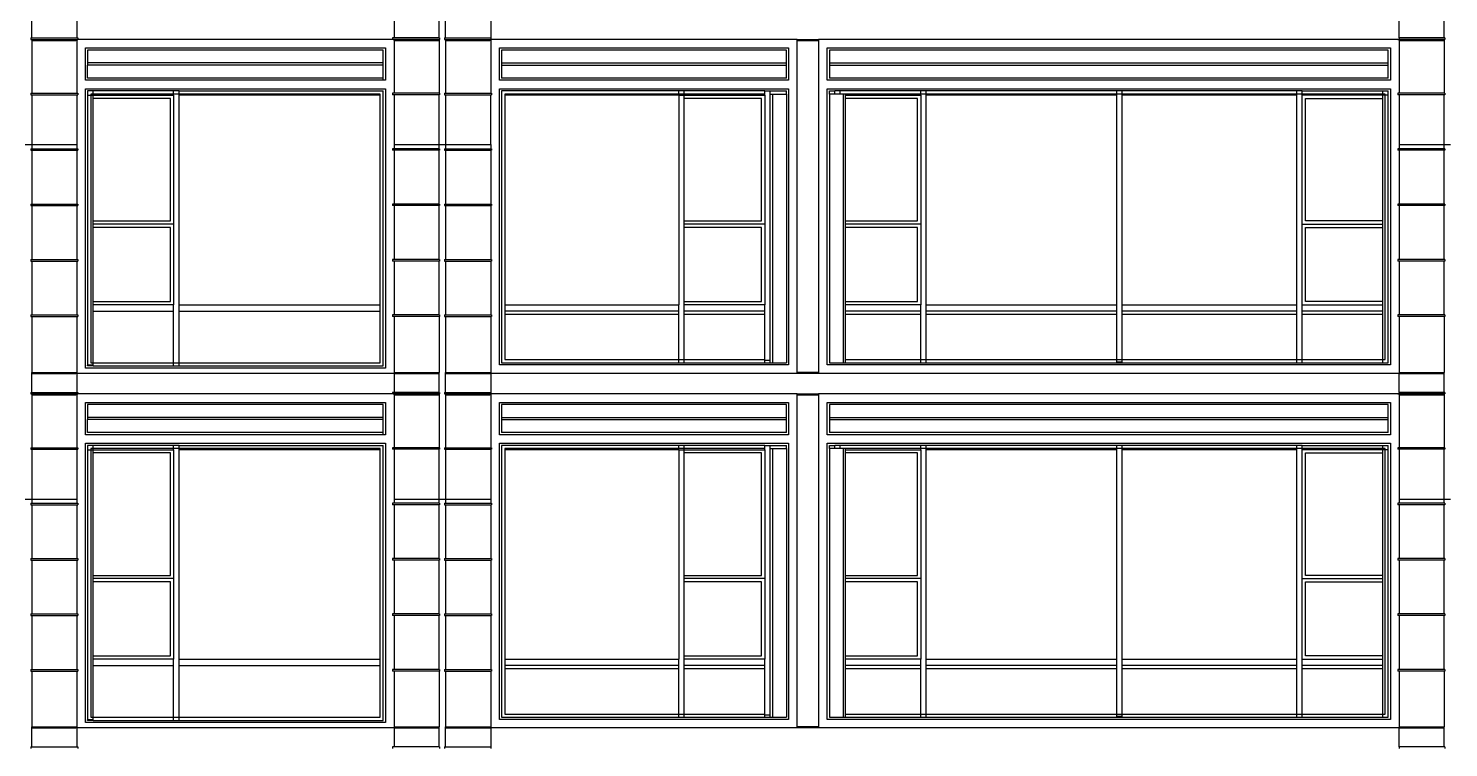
# Model space of a CAD drawing. Extents: x -311 to 61613, y 0 to 58400.
# Drawn here: x 13849 to 27061, y 29817 to 36512 of the extents above; entities that cross this region are included whole.
import ezdxf

# ---------------------------------------------------------------- set-up
doc = ezdxf.new("R2010")
doc.units = 0
doc.header["$LTSCALE"] = 1000
doc.header["$MEASUREMENT"] = 0
doc.layers.add('AD-AREA-OUTL', color=31, linetype='Continuous')

msp = doc.modelspace()

# ---------------------------------------------------------------- linework, layer by layer
at = {"layer": 'AD-AREA-OUTL', "color": 252}
for p, q in [((13880, 36424), (13880, 36600)), ((14300, 36600), (14300, 36424)), ((17250, 36600), (17250, 36424)), ((17670, 36424), (17670, 36600)), ((17730, 36424), (17730, 36600)), ((18150, 36600), (18150, 36424)), ((26600, 36424), (26600, 36600)), ((27020, 36424), (27020, 36600)), ((13872, 36424), (13880, 36424)), ((13872, 36424), (13872, 36409)), ((13872, 36409), (13880, 36409)), ((13880, 36424), (14300, 36424)), ((13880, 36409), (14290, 36409)), ((13880, 36409), (13880, 36400)), ((13880, 36400), (14290, 36400)), ((13880, 36400), (13880, 35909)), ((14290, 36400), (14290, 36409)), ((14290, 36409), (14300, 36409)), ((14300, 36400), (14290, 36400)), ((14300, 36424), (14310, 36424)), ((14300, 36409), (14310, 36409)), ((14300, 36400), (14300, 36409)), ((14300, 36400), (14300, 35909)), ((14310, 36424), (14310, 36410)), ((17237, 36410), (14310, 36410)), ((14310, 36410), (14310, 36409)), ((17250, 36424), (17237, 36424)), ((17237, 36424), (17237, 36410)), ((17237, 36410), (17237, 36409)), ((17250, 36409), (17237, 36409)), ((17670, 36424), (17250, 36424)), ((17260, 36409), (17250, 36409)), ((17250, 36400), (17250, 36409)), ((17250, 36400), (17260, 36400)), ((17250, 36400), (17250, 35909)), ((17670, 36409), (17260, 36409)), ((17260, 36409), (17260, 36400)), ((17260, 36400), (17670, 36400)), ((17673, 36424), (17670, 36424)), ((17673, 36409), (17670, 36409)), ((17670, 36409), (17670, 36400)), ((17670, 36400), (17670, 35909)), ((17673, 36424), (17673, 36409)), ((17720, 36424), (17730, 36424)), ((17720, 36424), (17720, 36409)), ((17720, 36409), (17730, 36409)), ((17730, 36424), (18150, 36424)), ((17730, 36409), (18140, 36409)), ((17730, 36409), (17730, 36400)), ((17730, 36400), (18140, 36400)), ((17730, 36400), (17730, 35909)), ((18140, 36409), (18140, 36400)), ((18140, 36409), (18150, 36409)), ((18150, 36400), (18140, 36400)), ((18150, 36424), (18150, 36410)), ((18150, 36410), (18157, 36410)), ((18150, 36409), (18157, 36409)), ((18150, 36400), (18150, 36409)), ((18150, 36400), (18150, 35909)), ((21000, 36410), (18157, 36410)), ((18157, 36410), (18157, 36409)), ((21000, 36410), (21200, 36410)), ((21000, 36400), (21000, 36410)), ((21000, 33310), (21000, 36400)), ((21000, 36400), (21200, 36400)), ((26590, 36410), (21200, 36410)), ((21200, 36410), (21200, 36400)), ((21200, 36400), (21200, 33310)), ((26590, 36410), (26600, 36410)), ((26590, 36410), (26590, 36409)), ((26600, 36409), (26590, 36409)), ((26600, 36424), (26600, 36410)), ((27020, 36424), (26600, 36424)), ((26610, 36409), (26600, 36409)), ((26600, 36409), (26600, 36400)), ((26600, 36400), (26610, 36400)), ((26600, 36400), (26600, 35909)), ((27020, 36409), (26610, 36409)), ((26610, 36409), (26610, 36400)), ((26610, 36400), (27020, 36400)), ((27025, 36424), (27020, 36424)), ((27025, 36409), (27020, 36409)), ((27020, 36409), (27020, 36400)), ((27020, 36400), (27020, 35909)), ((27025, 36424), (27025, 36409)), ((14380, 36030), (14380, 36330)), ((14380, 36330), (17170, 36330)), ((14400, 36310), (14400, 36190)), ((17150, 36310), (14400, 36310)), ((17150, 36190), (17150, 36310)), ((17170, 36330), (17170, 36030)), ((18230, 36030), (18230, 36330)), ((18230, 36330), (20920, 36330)), ((18250, 36310), (18250, 36190)), ((20900, 36310), (18250, 36310)), ((20900, 36190), (20900, 36310)), ((20920, 36330), (20920, 36030)), ((21280, 36030), (21280, 36330)), ((21280, 36330), (26520, 36330)), ((21300, 36310), (21300, 36190)), ((26500, 36310), (21300, 36310)), ((26500, 36190), (26500, 36310)), ((26520, 36330), (26520, 36030)), ((14400, 36190), (14400, 36170)), ((17150, 36190), (14400, 36190)), ((14400, 36050), (14400, 36170)), ((17150, 36170), (14400, 36170)), ((17150, 36170), (17150, 36190)), ((17150, 36050), (17150, 36170)), ((18250, 36190), (18250, 36170)), ((18250, 36190), (20900, 36190)), ((18250, 36170), (18250, 36050)), ((18250, 36170), (20900, 36170)), ((20900, 36170), (20900, 36190)), ((20900, 36050), (20900, 36170)), ((21300, 36190), (21300, 36170)), ((21300, 36190), (26500, 36190)), ((21300, 36170), (26500, 36170)), ((21300, 36170), (21300, 36050)), ((26500, 36170), (26500, 36190)), ((26500, 36050), (26500, 36170)), ((17150, 36030), (14380, 36030)), ((14380, 35950), (17170, 35950)), ((14380, 33350), (14380, 35950)), ((17150, 36050), (14400, 36050)), ((17150, 36030), (17150, 36050)), ((17170, 36030), (17150, 36030)), ((17170, 35950), (17170, 33350)), ((20920, 36030), (18230, 36030)), ((18230, 35950), (20920, 35950)), ((18230, 33380), (18230, 35950)), ((20900, 36050), (18250, 36050)), ((20920, 35950), (20920, 33380)), ((26520, 36030), (21280, 36030)), ((21280, 35950), (26520, 35950)), ((21280, 33380), (21280, 35950)), ((26500, 36050), (21300, 36050)), ((26520, 35950), (26520, 33380)), ((13872, 35909), (13880, 35909)), ((13872, 35909), (13872, 35893)), ((13872, 35893), (13880, 35893)), ((13880, 35909), (14300, 35909)), ((13880, 35893), (14300, 35893)), ((13880, 35893), (13880, 35430)), ((14300, 35909), (14310, 35909)), ((14300, 35893), (14310, 35893)), ((14300, 35893), (14300, 35430)), ((14310, 35909), (14310, 35893)), ((14400, 35930), (14400, 35890)), ((14450, 35930), (14400, 35930)), ((14400, 35890), (14400, 33376)), ((14400, 35890), (14430, 35890)), ((14430, 35900), (14430, 35890)), ((14450, 35900), (14430, 35900)), ((14430, 35890), (14450, 35890)), ((14430, 35890), (14430, 33400)), ((14450, 35900), (14450, 35930)), ((15200, 35930), (14450, 35930)), ((14450, 35890), (14450, 35900)), ((15200, 35900), (14450, 35900)), ((14450, 35860), (14450, 35890)), ((14450, 35890), (15200, 35890)), ((14450, 34720), (14450, 35860)), ((15170, 35860), (14450, 35860)), ((15170, 34720), (15170, 35860)), ((15250, 35930), (15200, 35930)), ((15200, 35900), (15200, 35930)), ((15250, 35900), (15200, 35900)), ((15200, 35890), (15200, 35900)), ((15200, 35890), (15200, 34690)), ((15250, 35930), (17150, 35930)), ((15250, 35900), (15250, 35930)), ((17120, 35900), (15250, 35900)), ((15250, 35890), (15250, 35900)), ((15250, 33940), (15250, 35890)), ((17120, 35890), (15250, 35890)), ((17120, 35890), (17120, 35900)), ((17120, 33940), (17120, 35890)), ((17150, 33370), (17150, 35930)), ((17250, 35909), (17237, 35909)), ((17237, 35909), (17237, 35893)), ((17250, 35893), (17237, 35893)), ((17670, 35909), (17250, 35909)), ((17670, 35893), (17250, 35893)), ((17250, 35893), (17250, 35430)), ((17673, 35909), (17670, 35909)), ((17673, 35893), (17670, 35893)), ((17670, 35430), (17670, 35893)), ((17673, 35909), (17673, 35893)), ((17720, 35909), (17730, 35909)), ((17720, 35909), (17720, 35893)), ((17720, 35893), (17730, 35893)), ((17730, 35909), (18150, 35909)), ((17730, 35893), (18150, 35893)), ((17730, 35893), (17730, 35430)), ((18150, 35909), (18157, 35909)), ((18150, 35893), (18157, 35893)), ((18150, 35430), (18150, 35893)), ((18157, 35909), (18157, 35893)), ((18250, 35930), (18250, 33400)), ((19900, 35930), (18250, 35930)), ((18280, 35900), (18280, 35890)), ((19900, 35900), (18280, 35900)), ((18280, 35890), (18280, 33940)), ((19900, 35890), (18280, 35890)), ((19950, 35930), (19900, 35930)), ((19900, 35900), (19900, 35930)), ((19950, 35900), (19900, 35900)), ((19900, 35890), (19900, 35900)), ((19900, 35890), (19900, 33940)), ((19900, 35890), (19950, 35890)), ((19950, 35900), (19950, 35930)), ((20700, 35930), (19950, 35930)), ((19950, 35890), (19950, 35900)), ((20700, 35900), (19950, 35900)), ((19950, 35860), (19950, 35890)), ((19950, 35890), (20700, 35890)), ((19950, 34720), (19950, 35860)), ((20670, 35860), (19950, 35860)), ((20670, 34720), (20670, 35860)), ((20700, 35930), (20750, 35930)), ((20700, 35900), (20700, 35930)), ((20700, 35890), (20700, 35900)), ((20700, 35890), (20700, 34690)), ((20750, 35930), (20900, 35930)), ((20750, 35900), (20750, 35930)), ((20750, 33420), (20750, 35900)), ((20750, 35900), (20770, 35900)), ((20770, 35900), (20770, 33400)), ((20770, 35900), (20900, 35900)), ((20900, 35900), (20900, 35930)), ((20900, 35900), (20900, 33400)), ((21300, 35930), (21350, 35930)), ((21300, 35900), (21300, 35930)), ((21300, 35900), (21300, 33400)), ((21350, 35900), (21300, 35900)), ((21400, 35930), (21350, 35930)), ((21350, 35900), (21350, 35930)), ((21400, 35900), (21350, 35900)), ((22150, 35930), (21400, 35930)), ((21400, 35900), (21400, 35930)), ((21430, 35900), (21400, 35900)), ((21430, 35900), (21430, 33400)), ((21450, 35900), (21430, 35900)), ((22150, 35900), (21450, 35900)), ((21450, 35890), (21450, 35900)), ((21450, 35860), (21450, 35890)), ((21450, 35890), (22150, 35890)), ((21450, 34720), (21450, 35860)), ((22120, 35860), (21450, 35860)), ((22120, 34720), (22120, 35860)), ((22200, 35930), (22150, 35930)), ((22150, 35900), (22150, 35930)), ((22200, 35900), (22150, 35900)), ((22150, 35890), (22150, 35900)), ((22150, 35890), (22150, 34690)), ((23975, 35930), (22200, 35930)), ((22200, 35900), (22200, 35930)), ((23975, 35900), (22200, 35900)), ((22200, 35890), (22200, 35900)), ((22200, 33940), (22200, 35890)), ((23975, 35890), (22200, 35890)), ((23975, 35900), (23975, 35930)), ((24025, 35930), (23975, 35930)), ((24025, 35900), (23975, 35900)), ((23975, 35890), (23975, 35900)), ((23975, 33940), (23975, 35890)), ((24025, 35900), (24025, 35930)), ((25650, 35930), (24025, 35930)), ((25650, 35900), (24025, 35900)), ((24025, 35890), (24025, 35900)), ((24025, 33940), (24025, 35890)), ((25650, 35890), (24025, 35890)), ((25700, 35930), (25650, 35930)), ((25650, 35900), (25650, 35930)), ((25700, 35900), (25650, 35900)), ((25650, 35890), (25650, 35900)), ((25650, 33940), (25650, 35890)), ((25700, 35930), (26450, 35930)), ((25700, 35900), (25700, 35930)), ((26450, 35900), (25700, 35900)), ((25700, 35890), (25700, 35900)), ((25700, 34690), (25700, 35890)), ((26450, 35890), (25700, 35890)), ((25730, 35860), (26450, 35860)), ((25730, 34720), (25730, 35860)), ((26450, 35930), (26500, 35930)), ((26450, 35900), (26450, 35930)), ((26470, 35900), (26450, 35900)), ((26450, 35890), (26450, 35900)), ((26450, 35860), (26450, 35890)), ((26470, 35890), (26450, 35890)), ((26450, 34720), (26450, 35860)), ((26470, 35890), (26470, 35900)), ((26500, 35890), (26470, 35890)), ((26470, 33430), (26470, 35890)), ((26500, 35890), (26500, 35930)), ((26500, 33400), (26500, 35890)), ((26600, 35909), (26590, 35909)), ((26590, 35909), (26590, 35893)), ((26600, 35893), (26590, 35893)), ((27020, 35909), (26600, 35909)), ((27020, 35893), (26600, 35893)), ((26600, 35893), (26600, 35430)), ((27025, 35909), (27020, 35909)), ((27025, 35893), (27020, 35893)), ((27020, 35430), (27020, 35893)), ((27025, 35909), (27025, 35893)), ((13820, 35430), (13880, 35430)), ((13880, 35430), (13880, 35392)), ((13880, 35430), (14300, 35430)), ((14300, 35430), (14300, 35392)), ((17250, 35430), (17250, 35392)), ((17250, 35430), (17670, 35430)), ((17670, 35392), (17670, 35430)), ((17670, 35430), (17730, 35430)), ((17730, 35430), (17730, 35392)), ((17730, 35430), (18150, 35430)), ((18150, 35430), (18150, 35392)), ((26600, 35430), (26600, 35392)), ((26600, 35430), (27020, 35430)), ((27020, 35392), (27020, 35430)), ((27020, 35430), (27080, 35430)), ((13872, 35392), (13880, 35392)), ((13872, 35392), (13872, 35378)), ((13872, 35378), (13880, 35378)), ((13880, 35392), (14300, 35392)), ((13880, 35378), (14300, 35378)), ((13880, 35378), (13880, 34877)), ((14300, 35392), (14310, 35392)), ((14300, 35378), (14310, 35378)), ((14300, 35378), (14300, 34877)), ((14310, 35392), (14310, 35378)), ((17250, 35392), (17237, 35392)), ((17237, 35392), (17237, 35378)), ((17250, 35378), (17237, 35378)), ((17670, 35392), (17250, 35392)), ((17670, 35378), (17250, 35378)), ((17250, 35378), (17250, 34877)), ((17673, 35392), (17670, 35392)), ((17673, 35378), (17670, 35378)), ((17670, 34877), (17670, 35378)), ((17673, 35392), (17673, 35378)), ((17720, 35392), (17730, 35392)), ((17720, 35392), (17720, 35378)), ((17720, 35378), (17730, 35378)), ((17730, 35392), (18150, 35392)), ((17730, 35378), (18150, 35378)), ((17730, 35378), (17730, 34877)), ((18150, 35392), (18157, 35392)), ((18150, 35378), (18157, 35378)), ((18150, 35378), (18150, 34877)), ((18157, 35392), (18157, 35378)), ((26600, 35392), (26590, 35392)), ((26590, 35392), (26590, 35378)), ((26600, 35378), (26590, 35378)), ((27020, 35392), (26600, 35392)), ((27020, 35378), (26600, 35378)), ((26600, 35378), (26600, 34877)), ((27025, 35392), (27020, 35392)), ((27025, 35378), (27020, 35378)), ((27020, 34877), (27020, 35378)), ((27025, 35392), (27025, 35378)), ((13872, 34877), (13880, 34877)), ((13872, 34877), (13872, 34862)), ((13872, 34862), (13880, 34862)), ((13880, 34877), (14300, 34877)), ((13880, 34862), (14300, 34862)), ((13880, 34862), (13880, 34361)), ((14300, 34877), (14310, 34877)), ((14300, 34862), (14310, 34862)), ((14300, 34862), (14300, 34361)), ((14310, 34877), (14310, 34862)), ((17250, 34877), (17237, 34877)), ((17237, 34877), (17237, 34862)), ((17250, 34862), (17237, 34862)), ((17670, 34877), (17250, 34877)), ((17670, 34862), (17250, 34862)), ((17250, 34862), (17250, 34361)), ((17673, 34877), (17670, 34877)), ((17673, 34862), (17670, 34862)), ((17670, 34361), (17670, 34862)), ((17673, 34877), (17673, 34862)), ((17720, 34877), (17730, 34877)), ((17720, 34877), (17720, 34862)), ((17720, 34862), (17730, 34862)), ((17730, 34877), (18150, 34877)), ((17730, 34862), (18150, 34862)), ((17730, 34862), (17730, 34361)), ((18150, 34877), (18157, 34877)), ((18150, 34862), (18157, 34862)), ((18150, 34862), (18150, 34361)), ((18157, 34877), (18157, 34862)), ((26600, 34877), (26590, 34877)), ((26590, 34877), (26590, 34862)), ((26600, 34862), (26590, 34862)), ((27020, 34877), (26600, 34877)), ((27020, 34862), (26600, 34862)), ((26600, 34862), (26600, 34361)), ((27025, 34877), (27020, 34877)), ((27025, 34862), (27020, 34862)), ((27020, 34361), (27020, 34862)), ((27025, 34877), (27025, 34862)), ((14450, 34690), (14450, 34720)), ((14450, 34720), (15170, 34720)), ((14450, 34660), (14450, 34690)), ((15200, 34690), (14450, 34690)), ((14450, 33970), (14450, 34660)), ((15170, 34660), (14450, 34660)), ((15170, 33970), (15170, 34660)), ((15200, 34690), (15200, 33940)), ((19950, 34690), (19950, 34720)), ((19950, 34720), (20670, 34720)), ((19950, 34660), (19950, 34690)), ((20700, 34690), (19950, 34690)), ((19950, 33970), (19950, 34660)), ((20670, 34660), (19950, 34660)), ((20670, 33970), (20670, 34660)), ((20700, 34690), (20700, 33940)), ((21450, 34690), (21450, 34720)), ((21450, 34720), (22120, 34720)), ((21450, 34660), (21450, 34690)), ((22150, 34690), (21450, 34690)), ((21450, 33970), (21450, 34660)), ((22120, 34660), (21450, 34660)), ((22120, 33970), (22120, 34660)), ((22150, 34690), (22150, 33940)), ((25700, 33940), (25700, 34690)), ((25700, 34690), (26450, 34690)), ((26450, 34720), (25730, 34720)), ((25730, 34660), (26450, 34660)), ((25730, 33970), (25730, 34660)), ((26450, 34690), (26450, 34720)), ((26450, 34660), (26450, 34690)), ((26450, 33970), (26450, 34660)), ((13872, 34361), (13880, 34361)), ((13872, 34361), (13872, 34346)), ((13880, 34361), (14300, 34361)), ((14300, 34361), (14310, 34361)), ((14310, 34361), (14310, 34346)), ((17250, 34361), (17237, 34361)), ((17237, 34361), (17237, 34346)), ((17670, 34361), (17250, 34361)), ((17673, 34361), (17670, 34361)), ((17673, 34361), (17673, 34346)), ((17720, 34361), (17730, 34361)), ((17720, 34361), (17720, 34346)), ((17730, 34361), (18150, 34361)), ((18150, 34361), (18157, 34361)), ((18157, 34361), (18157, 34346)), ((26600, 34361), (26590, 34361)), ((26590, 34361), (26590, 34346)), ((27020, 34361), (26600, 34361)), ((27025, 34361), (27020, 34361)), ((27025, 34361), (27025, 34346)), ((13872, 34346), (13880, 34346)), ((13880, 34346), (14300, 34346)), ((13880, 34346), (13880, 33845)), ((14300, 34346), (14310, 34346)), ((14300, 34346), (14300, 33845)), ((17250, 34346), (17237, 34346)), ((17670, 34346), (17250, 34346)), ((17250, 34346), (17250, 33845)), ((17673, 34346), (17670, 34346)), ((17670, 33845), (17670, 34346)), ((17720, 34346), (17730, 34346)), ((17730, 34346), (18150, 34346)), ((17730, 34346), (17730, 33845)), ((18150, 34346), (18157, 34346)), ((18150, 34346), (18150, 33845)), ((26600, 34346), (26590, 34346)), ((27020, 34346), (26600, 34346)), ((26600, 34346), (26600, 33845)), ((27025, 34346), (27020, 34346)), ((27020, 33845), (27020, 34346)), ((14450, 33940), (14450, 33970)), ((14450, 33970), (15170, 33970)), ((19950, 33940), (19950, 33970)), ((19950, 33970), (20670, 33970)), ((21450, 33940), (21450, 33970)), ((21450, 33970), (22120, 33970)), ((26450, 33970), (25730, 33970)), ((26450, 33940), (26450, 33970)), ((13872, 33845), (13880, 33845)), ((13872, 33845), (13872, 33830)), ((13872, 33830), (13880, 33830)), ((13880, 33845), (14300, 33845)), ((13880, 33830), (14300, 33830)), ((13880, 33830), (13880, 33310)), ((14300, 33845), (14310, 33845)), ((14300, 33830), (14310, 33830)), ((14300, 33830), (14300, 33310)), ((14310, 33845), (14310, 33830)), ((14450, 33880), (14450, 33940)), ((15200, 33940), (14450, 33940)), ((14450, 33400), (14450, 33880)), ((14450, 33880), (15200, 33880)), ((15200, 33880), (15200, 33940)), ((15200, 33400), (15200, 33880)), ((15250, 33880), (15250, 33940)), ((15250, 33940), (17120, 33940)), ((15250, 33400), (15250, 33880)), ((15250, 33880), (17120, 33880)), ((17120, 33880), (17120, 33940)), ((17120, 33400), (17120, 33880)), ((17250, 33845), (17237, 33845)), ((17237, 33845), (17237, 33830)), ((17250, 33830), (17237, 33830)), ((17670, 33845), (17250, 33845)), ((17670, 33830), (17250, 33830)), ((17250, 33830), (17250, 33310)), ((17673, 33845), (17670, 33845)), ((17673, 33830), (17670, 33830)), ((17670, 33830), (17670, 33310)), ((17673, 33845), (17673, 33830)), ((17720, 33845), (17730, 33845)), ((17720, 33845), (17720, 33830)), ((17720, 33830), (17730, 33830)), ((17730, 33845), (18150, 33845)), ((17730, 33830), (18150, 33830)), ((17730, 33830), (17730, 33310)), ((18150, 33845), (18157, 33845)), ((18150, 33830), (18157, 33830)), ((18150, 33830), (18150, 33310)), ((18157, 33845), (18157, 33830)), ((18280, 33940), (18280, 33880)), ((18280, 33940), (19900, 33940)), ((18280, 33880), (18280, 33850)), ((19900, 33880), (18280, 33880)), ((18280, 33850), (18280, 33430)), ((19900, 33850), (18280, 33850)), ((19900, 33880), (19900, 33940)), ((19900, 33850), (19900, 33880)), ((19900, 33430), (19900, 33850)), ((19950, 33880), (19950, 33940)), ((20700, 33940), (19950, 33940)), ((19950, 33850), (19950, 33880)), ((20700, 33880), (19950, 33880)), ((19950, 33430), (19950, 33850)), ((20700, 33850), (19950, 33850)), ((20700, 33880), (20700, 33940)), ((20700, 33850), (20700, 33880)), ((20700, 33430), (20700, 33850)), ((21450, 33880), (21450, 33940)), ((22150, 33940), (21450, 33940)), ((21450, 33850), (21450, 33880)), ((22150, 33880), (21450, 33880)), ((21450, 33430), (21450, 33850)), ((22150, 33850), (21450, 33850)), ((22150, 33880), (22150, 33940)), ((22150, 33850), (22150, 33880)), ((22150, 33430), (22150, 33850)), ((22200, 33880), (22200, 33940)), ((22200, 33940), (23975, 33940)), ((22200, 33850), (22200, 33880)), ((23975, 33880), (22200, 33880)), ((22200, 33430), (22200, 33850)), ((23975, 33850), (22200, 33850)), ((23975, 33880), (23975, 33940)), ((23975, 33850), (23975, 33880)), ((23975, 33430), (23975, 33850)), ((24025, 33880), (24025, 33940)), ((24025, 33940), (25650, 33940)), ((24025, 33850), (24025, 33880)), ((25650, 33880), (24025, 33880)), ((24025, 33430), (24025, 33850)), ((25650, 33850), (24025, 33850)), ((25650, 33880), (25650, 33940)), ((25650, 33850), (25650, 33880)), ((25650, 33430), (25650, 33850)), ((25700, 33880), (25700, 33940)), ((25700, 33940), (26450, 33940)), ((25700, 33850), (25700, 33880)), ((26450, 33880), (25700, 33880)), ((25700, 33430), (25700, 33850)), ((26450, 33850), (25700, 33850)), ((26450, 33880), (26450, 33940)), ((26450, 33850), (26450, 33880)), ((26450, 33430), (26450, 33850)), ((26600, 33845), (26590, 33845)), ((26590, 33845), (26590, 33830)), ((26600, 33830), (26590, 33830)), ((27020, 33845), (26600, 33845)), ((27020, 33830), (26600, 33830)), ((26600, 33830), (26600, 33310)), ((27025, 33845), (27020, 33845)), ((27025, 33830), (27020, 33830)), ((27020, 33830), (27020, 33310)), ((27025, 33845), (27025, 33830)), ((18280, 33430), (19900, 33430)), ((19900, 33430), (19950, 33430)), ((19900, 33400), (19900, 33430)), ((19950, 33430), (20700, 33430)), ((19950, 33400), (19950, 33430)), ((20700, 33420), (20700, 33430)), ((21450, 33400), (21450, 33430)), ((21450, 33430), (22150, 33430)), ((22150, 33400), (22150, 33430)), ((22150, 33430), (22200, 33430)), ((22200, 33400), (22200, 33430)), ((22200, 33430), (23975, 33430)), ((23975, 33430), (24025, 33430)), ((23975, 33406), (23975, 33430)), ((24025, 33430), (25650, 33430)), ((24025, 33406), (24025, 33430)), ((25650, 33430), (25700, 33430)), ((25650, 33400), (25650, 33430)), ((25700, 33430), (26450, 33430)), ((25700, 33400), (25700, 33430)), ((26450, 33400), (26450, 33430)), ((26450, 33430), (26470, 33430)), ((13880, 33310), (14290, 33310)), ((13880, 33300), (13880, 33310)), ((13880, 33300), (14290, 33300)), ((13880, 33124), (13880, 33300)), ((14290, 33310), (14300, 33310)), ((14290, 33300), (14290, 33310)), ((14300, 33300), (14290, 33300)), ((14300, 33300), (14300, 33310)), ((17250, 33300), (14300, 33300)), ((14300, 33300), (14300, 33124)), ((17170, 33350), (14380, 33350)), ((14450, 33376), (14400, 33376)), ((14400, 33370), (14400, 33376)), ((14450, 33370), (14400, 33370)), ((14430, 33400), (14450, 33400)), ((14450, 33376), (14450, 33400)), ((14450, 33400), (15200, 33400)), ((14450, 33370), (14450, 33376)), ((14450, 33370), (15200, 33370)), ((15200, 33370), (15200, 33400)), ((15200, 33400), (15250, 33400)), ((15200, 33370), (15250, 33370)), ((15250, 33370), (15250, 33400)), ((15250, 33400), (17120, 33400)), ((15250, 33370), (17150, 33370)), ((17250, 33310), (17260, 33310)), ((17250, 33310), (17250, 33300)), ((17250, 33300), (17260, 33300)), ((17250, 33300), (17250, 33124)), ((17260, 33310), (17670, 33310)), ((17260, 33300), (17260, 33310)), ((17260, 33300), (17670, 33300)), ((17670, 33300), (17670, 33310)), ((17670, 33124), (17670, 33300)), ((17730, 33310), (18140, 33310)), ((17730, 33300), (17730, 33310)), ((17730, 33300), (18140, 33300)), ((17730, 33124), (17730, 33300)), ((18140, 33310), (18150, 33310)), ((18140, 33300), (18140, 33310)), ((18140, 33300), (18150, 33300)), ((18150, 33300), (18150, 33310)), ((18150, 33300), (18150, 33124)), ((21000, 33300), (18150, 33300)), ((20920, 33380), (18230, 33380)), ((18250, 33400), (19900, 33400)), ((19900, 33400), (19950, 33400)), ((19950, 33400), (20700, 33400)), ((20750, 33420), (20700, 33420)), ((20700, 33400), (20700, 33420)), ((20700, 33400), (20750, 33400)), ((20750, 33400), (20750, 33420)), ((20750, 33400), (20770, 33400)), ((20770, 33400), (20900, 33400)), ((21000, 33300), (21000, 33310)), ((21200, 33310), (21000, 33310)), ((21200, 33300), (21000, 33300)), ((21200, 33310), (21200, 33300)), ((26600, 33300), (21200, 33300)), ((26520, 33380), (21280, 33380)), ((21300, 33400), (21430, 33400)), ((21430, 33400), (21450, 33400)), ((21450, 33400), (22150, 33400)), ((22150, 33400), (22200, 33400)), ((22200, 33400), (25650, 33400)), ((24025, 33406), (23975, 33406)), ((25650, 33400), (25700, 33400)), ((25700, 33400), (26450, 33400)), ((26450, 33400), (26500, 33400)), ((26600, 33310), (26610, 33310)), ((26600, 33310), (26600, 33300)), ((26600, 33300), (26610, 33300)), ((26600, 33124), (26600, 33300)), ((26610, 33310), (27020, 33310)), ((26610, 33300), (26610, 33310)), ((26610, 33300), (27020, 33300)), ((27020, 33300), (27020, 33310)), ((27020, 33124), (27020, 33300)), ((13872, 33124), (13880, 33124)), ((13872, 33124), (13872, 33109)), ((13872, 33109), (13880, 33109)), ((13880, 33124), (14300, 33124)), ((13880, 33109), (14290, 33109)), ((13880, 33109), (13880, 33100)), ((13880, 33100), (14290, 33100)), ((13880, 33100), (13880, 32608)), ((14290, 33100), (14290, 33109)), ((14290, 33109), (14300, 33109)), ((14300, 33100), (14290, 33100)), ((14300, 33124), (14310, 33124)), ((14300, 33109), (14310, 33109)), ((14300, 33100), (14300, 33109)), ((14300, 33100), (14300, 32608)), ((14310, 33124), (14310, 33110)), ((17237, 33110), (14310, 33110)), ((14310, 33110), (14310, 33109)), ((17250, 33124), (17237, 33124)), ((17237, 33124), (17237, 33110)), ((17237, 33110), (17237, 33109)), ((17250, 33109), (17237, 33109)), ((17670, 33124), (17250, 33124)), ((17260, 33109), (17250, 33109)), ((17250, 33100), (17250, 33109)), ((17250, 33100), (17260, 33100)), ((17250, 33100), (17250, 32608)), ((17670, 33109), (17260, 33109)), ((17260, 33109), (17260, 33100)), ((17260, 33100), (17670, 33100)), ((17673, 33124), (17670, 33124)), ((17673, 33109), (17670, 33109)), ((17670, 33109), (17670, 33100)), ((17670, 33100), (17670, 32608)), ((17673, 33124), (17673, 33109)), ((17720, 33124), (17730, 33124)), ((17720, 33124), (17720, 33109)), ((17720, 33109), (17730, 33109)), ((17730, 33124), (18150, 33124)), ((17730, 33109), (18140, 33109)), ((17730, 33109), (17730, 33100)), ((17730, 33100), (18140, 33100)), ((17730, 33100), (17730, 32608)), ((18140, 33109), (18140, 33100)), ((18140, 33109), (18150, 33109)), ((18150, 33100), (18140, 33100)), ((18150, 33124), (18150, 33110)), ((18150, 33110), (18157, 33110)), ((18150, 33109), (18157, 33109)), ((18150, 33100), (18150, 33109)), ((18150, 33100), (18150, 32608)), ((21000, 33110), (18157, 33110)), ((18157, 33110), (18157, 33109)), ((21000, 33110), (21200, 33110)), ((21000, 33100), (21000, 33110)), ((21000, 30010), (21000, 33100)), ((21000, 33100), (21200, 33100)), ((26590, 33110), (21200, 33110)), ((21200, 33110), (21200, 33100)), ((21200, 33100), (21200, 30010)), ((26590, 33110), (26600, 33110)), ((26590, 33110), (26590, 33109)), ((26600, 33109), (26590, 33109)), ((26600, 33124), (26600, 33110)), ((27020, 33124), (26600, 33124)), ((26610, 33109), (26600, 33109)), ((26600, 33109), (26600, 33100)), ((26600, 33100), (26610, 33100)), ((26600, 33100), (26600, 32608)), ((27020, 33109), (26610, 33109)), ((26610, 33109), (26610, 33100)), ((26610, 33100), (27020, 33100)), ((27025, 33124), (27020, 33124)), ((27025, 33109), (27020, 33109)), ((27020, 33109), (27020, 33100)), ((27020, 33100), (27020, 32608)), ((27025, 33124), (27025, 33109)), ((14380, 32730), (14380, 33030)), ((14380, 33030), (17170, 33030)), ((14400, 33010), (14400, 32890)), ((17150, 33010), (14400, 33010)), ((17150, 32890), (17150, 33010)), ((17170, 33030), (17170, 32730)), ((18230, 32730), (18230, 33030)), ((18230, 33030), (20920, 33030)), ((18250, 33010), (18250, 32890)), ((20900, 33010), (18250, 33010)), ((20900, 32890), (20900, 33010)), ((20920, 33030), (20920, 32730)), ((21280, 32730), (21280, 33030)), ((21280, 33030), (26520, 33030)), ((21300, 33010), (21300, 32890)), ((26500, 33010), (21300, 33010)), ((26500, 32890), (26500, 33010)), ((26520, 33030), (26520, 32730)), ((14400, 32890), (14400, 32870)), ((17150, 32890), (14400, 32890)), ((14400, 32750), (14400, 32870)), ((17150, 32870), (14400, 32870)), ((17150, 32870), (17150, 32890)), ((17150, 32750), (17150, 32870)), ((18250, 32890), (18250, 32870)), ((18250, 32890), (20900, 32890)), ((18250, 32870), (18250, 32750)), ((18250, 32870), (20900, 32870)), ((20900, 32870), (20900, 32890)), ((20900, 32750), (20900, 32870)), ((21300, 32890), (21300, 32870)), ((21300, 32890), (26500, 32890)), ((21300, 32870), (26500, 32870)), ((21300, 32870), (21300, 32750)), ((26500, 32870), (26500, 32890)), ((26500, 32750), (26500, 32870)), ((17150, 32730), (14380, 32730)), ((14380, 32650), (17170, 32650)), ((14380, 30050), (14380, 32650)), ((17150, 32750), (14400, 32750)), ((17150, 32730), (17150, 32750)), ((17170, 32730), (17150, 32730)), ((17170, 32650), (17170, 30050)), ((20920, 32730), (18230, 32730)), ((18230, 32650), (20920, 32650)), ((18230, 30080), (18230, 32650)), ((20900, 32750), (18250, 32750)), ((20920, 32650), (20920, 30080)), ((26520, 32730), (21280, 32730)), ((21280, 32650), (26520, 32650)), ((21280, 30080), (21280, 32650)), ((26500, 32750), (21300, 32750)), ((26520, 32650), (26520, 30080)), ((13872, 32608), (13880, 32608)), ((13872, 32608), (13872, 32594)), ((13872, 32594), (13880, 32594)), ((13880, 32608), (14300, 32608)), ((13880, 32594), (14300, 32594)), ((13880, 32594), (13880, 32130)), ((14300, 32608), (14310, 32608)), ((14300, 32594), (14310, 32594)), ((14300, 32594), (14300, 32130)), ((14310, 32608), (14310, 32594)), ((14400, 32630), (14400, 32590)), ((14450, 32630), (14400, 32630)), ((14400, 32590), (14400, 30076)), ((14400, 32590), (14430, 32590)), ((14430, 32600), (14430, 32590)), ((14450, 32600), (14430, 32600)), ((14430, 32590), (14450, 32590)), ((14430, 32590), (14430, 30100)), ((14450, 32600), (14450, 32630)), ((15200, 32630), (14450, 32630)), ((14450, 32590), (14450, 32600)), ((15200, 32600), (14450, 32600)), ((14450, 32560), (14450, 32590)), ((14450, 32590), (15200, 32590)), ((14450, 31420), (14450, 32560)), ((15170, 32560), (14450, 32560)), ((15170, 31420), (15170, 32560)), ((15250, 32630), (15200, 32630)), ((15200, 32600), (15200, 32630)), ((15250, 32600), (15200, 32600)), ((15200, 32590), (15200, 32600)), ((15200, 32590), (15200, 31390)), ((15250, 32630), (17150, 32630)), ((15250, 32600), (15250, 32630)), ((17120, 32600), (15250, 32600)), ((15250, 32590), (15250, 32600)), ((15250, 30640), (15250, 32590)), ((17120, 32590), (15250, 32590)), ((17120, 32590), (17120, 32600)), ((17120, 30640), (17120, 32590)), ((17150, 30070), (17150, 32630)), ((17250, 32608), (17237, 32608)), ((17237, 32608), (17237, 32594)), ((17250, 32594), (17237, 32594)), ((17670, 32608), (17250, 32608)), ((17670, 32594), (17250, 32594)), ((17250, 32594), (17250, 32130)), ((17673, 32608), (17670, 32608)), ((17673, 32594), (17670, 32594)), ((17670, 32130), (17670, 32594)), ((17673, 32608), (17673, 32594)), ((17720, 32608), (17730, 32608)), ((17720, 32608), (17720, 32594)), ((17720, 32594), (17730, 32594)), ((17730, 32608), (18150, 32608)), ((17730, 32594), (18150, 32594)), ((17730, 32594), (17730, 32130)), ((18150, 32608), (18157, 32608)), ((18150, 32594), (18157, 32594)), ((18150, 32594), (18150, 32130)), ((18157, 32608), (18157, 32594)), ((18250, 32630), (18250, 30100)), ((19900, 32630), (18250, 32630)), ((18280, 32600), (18280, 32590)), ((19900, 32600), (18280, 32600)), ((18280, 32590), (18280, 30640)), ((19900, 32590), (18280, 32590)), ((19950, 32630), (19900, 32630)), ((19900, 32600), (19900, 32630)), ((19950, 32600), (19900, 32600)), ((19900, 32590), (19900, 32600)), ((19900, 32590), (19900, 30640)), ((19900, 32590), (19950, 32590)), ((19950, 32600), (19950, 32630)), ((20700, 32630), (19950, 32630)), ((19950, 32590), (19950, 32600)), ((20700, 32600), (19950, 32600)), ((19950, 32560), (19950, 32590)), ((19950, 32590), (20700, 32590)), ((19950, 31420), (19950, 32560)), ((20670, 32560), (19950, 32560)), ((20670, 31420), (20670, 32560)), ((20700, 32630), (20750, 32630)), ((20700, 32600), (20700, 32630)), ((20700, 32590), (20700, 32600)), ((20700, 32590), (20700, 31390)), ((20750, 32630), (20900, 32630)), ((20750, 32600), (20750, 32630)), ((20750, 30120), (20750, 32600)), ((20750, 32600), (20770, 32600)), ((20770, 32600), (20770, 30100)), ((20770, 32600), (20900, 32600)), ((20900, 32600), (20900, 32630)), ((20900, 32600), (20900, 30100)), ((21300, 32630), (21350, 32630)), ((21300, 32600), (21300, 32630)), ((21300, 32600), (21300, 30100)), ((21350, 32600), (21300, 32600)), ((21400, 32630), (21350, 32630)), ((21350, 32600), (21350, 32630)), ((21400, 32600), (21350, 32600)), ((22150, 32630), (21400, 32630)), ((21400, 32600), (21400, 32630)), ((21430, 32600), (21400, 32600)), ((21430, 32600), (21430, 30100)), ((21450, 32600), (21430, 32600)), ((22150, 32600), (21450, 32600)), ((21450, 32590), (21450, 32600)), ((21450, 32560), (21450, 32590)), ((21450, 32590), (22150, 32590)), ((21450, 31420), (21450, 32560)), ((22120, 32560), (21450, 32560)), ((22120, 31420), (22120, 32560)), ((22200, 32630), (22150, 32630)), ((22150, 32600), (22150, 32630)), ((22200, 32600), (22150, 32600)), ((22150, 32590), (22150, 32600)), ((22150, 32590), (22150, 31390)), ((23975, 32630), (22200, 32630)), ((22200, 32600), (22200, 32630)), ((23975, 32600), (22200, 32600)), ((22200, 32590), (22200, 32600)), ((22200, 30640), (22200, 32590)), ((23975, 32590), (22200, 32590)), ((23975, 32600), (23975, 32630)), ((24025, 32630), (23975, 32630)), ((24025, 32600), (23975, 32600)), ((23975, 32590), (23975, 32600)), ((23975, 30640), (23975, 32590)), ((24025, 32600), (24025, 32630)), ((25650, 32630), (24025, 32630)), ((25650, 32600), (24025, 32600)), ((24025, 32590), (24025, 32600)), ((24025, 30640), (24025, 32590)), ((25650, 32590), (24025, 32590)), ((25700, 32630), (25650, 32630)), ((25650, 32600), (25650, 32630)), ((25700, 32600), (25650, 32600)), ((25650, 32590), (25650, 32600)), ((25650, 30640), (25650, 32590)), ((25700, 32630), (26450, 32630)), ((25700, 32600), (25700, 32630)), ((26450, 32600), (25700, 32600)), ((25700, 32590), (25700, 32600)), ((25700, 31390), (25700, 32590)), ((26450, 32590), (25700, 32590)), ((25730, 32560), (26450, 32560)), ((25730, 31420), (25730, 32560)), ((26450, 32630), (26500, 32630)), ((26450, 32600), (26450, 32630)), ((26470, 32600), (26450, 32600)), ((26450, 32590), (26450, 32600)), ((26450, 32560), (26450, 32590)), ((26470, 32590), (26450, 32590)), ((26450, 31420), (26450, 32560)), ((26470, 32590), (26470, 32600)), ((26500, 32590), (26470, 32590)), ((26470, 30130), (26470, 32590)), ((26500, 32590), (26500, 32630)), ((26500, 30100), (26500, 32590)), ((26600, 32608), (26590, 32608)), ((26590, 32608), (26590, 32594)), ((26600, 32594), (26590, 32594)), ((27020, 32608), (26600, 32608)), ((27020, 32594), (26600, 32594)), ((26600, 32594), (26600, 32130)), ((27025, 32608), (27020, 32608)), ((27025, 32594), (27020, 32594)), ((27020, 32130), (27020, 32594)), ((27025, 32608), (27025, 32594)), ((13820, 32130), (13880, 32130)), ((13880, 32130), (13880, 32093)), ((13880, 32130), (14300, 32130)), ((14300, 32130), (14300, 32093)), ((17250, 32130), (17250, 32093)), ((17250, 32130), (17670, 32130)), ((17670, 32093), (17670, 32130)), ((17670, 32130), (17730, 32130)), ((17730, 32130), (17730, 32093)), ((17730, 32130), (18150, 32130)), ((18150, 32130), (18150, 32093)), ((26600, 32130), (26600, 32093)), ((26600, 32130), (27020, 32130)), ((27020, 32093), (27020, 32130)), ((27020, 32130), (27080, 32130)), ((13872, 32093), (13880, 32093)), ((13872, 32093), (13872, 32077)), ((13872, 32077), (13880, 32077)), ((13880, 32093), (14300, 32093)), ((13880, 32077), (14300, 32077)), ((13880, 32077), (13880, 31577)), ((14300, 32093), (14310, 32093)), ((14300, 32077), (14310, 32077)), ((14300, 32077), (14300, 31577)), ((14310, 32093), (14310, 32077)), ((17250, 32093), (17237, 32093)), ((17237, 32093), (17237, 32077)), ((17250, 32077), (17237, 32077)), ((17670, 32093), (17250, 32093)), ((17670, 32077), (17250, 32077)), ((17250, 32077), (17250, 31577)), ((17673, 32093), (17670, 32093)), ((17673, 32077), (17670, 32077)), ((17670, 31577), (17670, 32077)), ((17673, 32093), (17673, 32077)), ((17720, 32093), (17730, 32093)), ((17720, 32093), (17720, 32077)), ((17720, 32077), (17730, 32077)), ((17730, 32093), (18150, 32093)), ((17730, 32077), (18150, 32077)), ((17730, 32077), (17730, 31577)), ((18150, 32093), (18157, 32093)), ((18150, 32077), (18157, 32077)), ((18150, 32077), (18150, 31577)), ((18157, 32093), (18157, 32077)), ((26600, 32093), (26590, 32093)), ((26590, 32093), (26590, 32077)), ((26600, 32077), (26590, 32077)), ((27020, 32093), (26600, 32093)), ((27020, 32077), (26600, 32077)), ((26600, 32077), (26600, 31577)), ((27025, 32093), (27020, 32093)), ((27025, 32077), (27020, 32077)), ((27020, 31577), (27020, 32077)), ((27025, 32093), (27025, 32077)), ((13872, 31577), (13880, 31577)), ((13872, 31577), (13872, 31562)), ((13872, 31562), (13880, 31562)), ((13880, 31577), (14300, 31577)), ((13880, 31562), (14300, 31562)), ((13880, 31562), (13880, 31061)), ((14300, 31577), (14310, 31577)), ((14300, 31562), (14310, 31562)), ((14300, 31562), (14300, 31061)), ((14310, 31577), (14310, 31562)), ((17250, 31577), (17237, 31577)), ((17237, 31577), (17237, 31562)), ((17250, 31562), (17237, 31562)), ((17670, 31577), (17250, 31577)), ((17670, 31562), (17250, 31562)), ((17250, 31562), (17250, 31061)), ((17673, 31577), (17670, 31577)), ((17673, 31562), (17670, 31562)), ((17670, 31061), (17670, 31562)), ((17673, 31577), (17673, 31562)), ((17720, 31577), (17730, 31577)), ((17720, 31577), (17720, 31562)), ((17720, 31562), (17730, 31562)), ((17730, 31577), (18150, 31577)), ((17730, 31562), (18150, 31562)), ((17730, 31562), (17730, 31061)), ((18150, 31577), (18157, 31577)), ((18150, 31562), (18157, 31562)), ((18150, 31562), (18150, 31061)), ((18157, 31577), (18157, 31562)), ((26600, 31577), (26590, 31577)), ((26590, 31577), (26590, 31562)), ((26600, 31562), (26590, 31562)), ((27020, 31577), (26600, 31577)), ((27020, 31562), (26600, 31562)), ((26600, 31562), (26600, 31061)), ((27025, 31577), (27020, 31577)), ((27025, 31562), (27020, 31562)), ((27020, 31061), (27020, 31562)), ((27025, 31577), (27025, 31562)), ((14450, 31390), (14450, 31420)), ((14450, 31420), (15170, 31420)), ((14450, 31360), (14450, 31390)), ((15200, 31390), (14450, 31390)), ((14450, 30670), (14450, 31360)), ((15170, 31360), (14450, 31360)), ((15170, 30670), (15170, 31360)), ((15200, 31390), (15200, 30640)), ((19950, 31390), (19950, 31420)), ((19950, 31420), (20670, 31420)), ((19950, 31360), (19950, 31390)), ((20700, 31390), (19950, 31390)), ((19950, 30670), (19950, 31360)), ((20670, 31360), (19950, 31360)), ((20670, 30670), (20670, 31360)), ((20700, 31390), (20700, 30640)), ((21450, 31390), (21450, 31420)), ((21450, 31420), (22120, 31420)), ((21450, 31360), (21450, 31390)), ((22150, 31390), (21450, 31390)), ((21450, 30670), (21450, 31360)), ((22120, 31360), (21450, 31360)), ((22120, 30670), (22120, 31360)), ((22150, 31390), (22150, 30640)), ((25700, 30640), (25700, 31390)), ((25700, 31390), (26450, 31390)), ((26450, 31420), (25730, 31420)), ((25730, 31360), (26450, 31360)), ((25730, 30670), (25730, 31360)), ((26450, 31390), (26450, 31420)), ((26450, 31360), (26450, 31390)), ((26450, 30670), (26450, 31360)), ((13872, 31061), (13880, 31061)), ((13872, 31061), (13872, 31046)), ((13880, 31061), (14300, 31061)), ((14300, 31061), (14310, 31061)), ((14310, 31061), (14310, 31046)), ((17250, 31061), (17237, 31061)), ((17237, 31061), (17237, 31046)), ((17670, 31061), (17250, 31061)), ((17673, 31061), (17670, 31061)), ((17673, 31061), (17673, 31046)), ((17720, 31061), (17730, 31061)), ((17720, 31061), (17720, 31046)), ((17730, 31061), (18150, 31061)), ((18150, 31061), (18157, 31061)), ((18157, 31061), (18157, 31046)), ((26600, 31061), (26590, 31061)), ((26590, 31061), (26590, 31046)), ((27020, 31061), (26600, 31061)), ((27025, 31061), (27020, 31061)), ((27025, 31061), (27025, 31046)), ((13872, 31046), (13880, 31046)), ((13880, 31046), (14300, 31046)), ((13880, 31046), (13880, 30545)), ((14300, 31046), (14310, 31046)), ((14300, 31046), (14300, 30545)), ((17250, 31046), (17237, 31046)), ((17670, 31046), (17250, 31046)), ((17250, 31046), (17250, 30545)), ((17673, 31046), (17670, 31046)), ((17670, 30545), (17670, 31046)), ((17720, 31046), (17730, 31046)), ((17730, 31046), (18150, 31046)), ((17730, 31046), (17730, 30545)), ((18150, 31046), (18157, 31046)), ((18150, 31046), (18150, 30545)), ((26600, 31046), (26590, 31046)), ((27020, 31046), (26600, 31046)), ((26600, 31046), (26600, 30545)), ((27025, 31046), (27020, 31046)), ((27020, 30545), (27020, 31046)), ((14450, 30640), (14450, 30670)), ((14450, 30670), (15170, 30670)), ((19950, 30640), (19950, 30670)), ((19950, 30670), (20670, 30670)), ((21450, 30640), (21450, 30670)), ((21450, 30670), (22120, 30670)), ((26450, 30670), (25730, 30670)), ((26450, 30640), (26450, 30670)), ((13872, 30545), (13880, 30545)), ((13872, 30545), (13872, 30530)), ((13872, 30530), (13880, 30530)), ((13880, 30545), (14300, 30545)), ((13880, 30530), (14300, 30530)), ((13880, 30530), (13880, 30010)), ((14300, 30545), (14310, 30545)), ((14300, 30530), (14310, 30530)), ((14300, 30530), (14300, 30010)), ((14310, 30545), (14310, 30530)), ((14450, 30580), (14450, 30640)), ((15200, 30640), (14450, 30640)), ((14450, 30100), (14450, 30580)), ((14450, 30580), (15200, 30580)), ((15200, 30580), (15200, 30640)), ((15200, 30100), (15200, 30580)), ((15250, 30580), (15250, 30640)), ((15250, 30640), (17120, 30640)), ((15250, 30100), (15250, 30580)), ((15250, 30580), (17120, 30580)), ((17120, 30580), (17120, 30640)), ((17120, 30100), (17120, 30580)), ((17250, 30545), (17237, 30545)), ((17237, 30545), (17237, 30530)), ((17250, 30530), (17237, 30530)), ((17670, 30545), (17250, 30545)), ((17670, 30530), (17250, 30530)), ((17250, 30530), (17250, 30010)), ((17673, 30545), (17670, 30545)), ((17673, 30530), (17670, 30530)), ((17670, 30530), (17670, 30010)), ((17673, 30545), (17673, 30530)), ((17720, 30545), (17730, 30545)), ((17720, 30545), (17720, 30530)), ((17720, 30530), (17730, 30530)), ((17730, 30545), (18150, 30545)), ((17730, 30530), (18150, 30530)), ((17730, 30530), (17730, 30010)), ((18150, 30545), (18157, 30545)), ((18150, 30530), (18157, 30530)), ((18150, 30530), (18150, 30010)), ((18157, 30545), (18157, 30530)), ((18280, 30640), (18280, 30580)), ((18280, 30640), (19900, 30640)), ((18280, 30580), (18280, 30550)), ((19900, 30580), (18280, 30580)), ((18280, 30550), (18280, 30130)), ((19900, 30550), (18280, 30550)), ((19900, 30580), (19900, 30640)), ((19900, 30550), (19900, 30580)), ((19900, 30130), (19900, 30550)), ((19950, 30580), (19950, 30640)), ((20700, 30640), (19950, 30640)), ((19950, 30550), (19950, 30580)), ((20700, 30580), (19950, 30580)), ((19950, 30130), (19950, 30550)), ((20700, 30550), (19950, 30550)), ((20700, 30580), (20700, 30640)), ((20700, 30550), (20700, 30580)), ((20700, 30130), (20700, 30550)), ((21450, 30580), (21450, 30640)), ((22150, 30640), (21450, 30640)), ((21450, 30550), (21450, 30580)), ((22150, 30580), (21450, 30580)), ((21450, 30130), (21450, 30550)), ((22150, 30550), (21450, 30550)), ((22150, 30580), (22150, 30640)), ((22150, 30550), (22150, 30580)), ((22150, 30130), (22150, 30550)), ((22200, 30580), (22200, 30640)), ((22200, 30640), (23975, 30640)), ((22200, 30550), (22200, 30580)), ((23975, 30580), (22200, 30580)), ((22200, 30130), (22200, 30550)), ((23975, 30550), (22200, 30550)), ((23975, 30580), (23975, 30640)), ((23975, 30550), (23975, 30580)), ((23975, 30130), (23975, 30550)), ((24025, 30580), (24025, 30640)), ((24025, 30640), (25650, 30640)), ((24025, 30550), (24025, 30580)), ((25650, 30580), (24025, 30580)), ((24025, 30130), (24025, 30550)), ((25650, 30550), (24025, 30550)), ((25650, 30580), (25650, 30640)), ((25650, 30550), (25650, 30580)), ((25650, 30130), (25650, 30550)), ((25700, 30580), (25700, 30640)), ((25700, 30640), (26450, 30640)), ((25700, 30550), (25700, 30580)), ((26450, 30580), (25700, 30580)), ((25700, 30130), (25700, 30550)), ((26450, 30550), (25700, 30550)), ((26450, 30580), (26450, 30640)), ((26450, 30550), (26450, 30580)), ((26450, 30130), (26450, 30550)), ((26600, 30545), (26590, 30545)), ((26590, 30545), (26590, 30530)), ((26600, 30530), (26590, 30530)), ((27020, 30545), (26600, 30545)), ((27020, 30530), (26600, 30530)), ((26600, 30530), (26600, 30010)), ((27025, 30545), (27020, 30545)), ((27025, 30530), (27020, 30530)), ((27020, 30530), (27020, 30010)), ((27025, 30545), (27025, 30530)), ((18280, 30130), (19900, 30130)), ((19900, 30130), (19950, 30130)), ((19900, 30100), (19900, 30130)), ((19950, 30130), (20700, 30130)), ((19950, 30100), (19950, 30130)), ((20700, 30120), (20700, 30130)), ((21450, 30100), (21450, 30130)), ((21450, 30130), (22150, 30130)), ((22150, 30100), (22150, 30130)), ((22150, 30130), (22200, 30130)), ((22200, 30100), (22200, 30130)), ((22200, 30130), (23975, 30130)), ((23975, 30130), (24025, 30130)), ((23975, 30106), (23975, 30130)), ((24025, 30130), (25650, 30130)), ((24025, 30106), (24025, 30130)), ((25650, 30130), (25700, 30130)), ((25650, 30100), (25650, 30130)), ((25700, 30130), (26450, 30130)), ((25700, 30100), (25700, 30130)), ((26450, 30100), (26450, 30130)), ((26450, 30130), (26470, 30130)), ((13880, 30010), (14290, 30010)), ((13880, 30000), (13880, 30010)), ((13880, 30000), (14290, 30000)), ((13880, 29824), (13880, 30000)), ((14290, 30010), (14300, 30010)), ((14290, 30000), (14290, 30010)), ((14300, 30000), (14290, 30000)), ((14300, 30000), (14300, 30010)), ((17250, 30000), (14300, 30000)), ((14300, 30000), (14300, 29824)), ((17170, 30050), (14380, 30050)), ((14450, 30076), (14400, 30076)), ((14400, 30070), (14400, 30076)), ((14450, 30070), (14400, 30070)), ((14430, 30100), (14450, 30100)), ((14450, 30076), (14450, 30100)), ((14450, 30100), (15200, 30100)), ((14450, 30070), (14450, 30076)), ((14450, 30070), (15200, 30070)), ((15200, 30070), (15200, 30100)), ((15200, 30100), (15250, 30100)), ((15200, 30070), (15250, 30070)), ((15250, 30070), (15250, 30100)), ((15250, 30100), (17120, 30100)), ((15250, 30070), (17150, 30070)), ((17250, 30010), (17260, 30010)), ((17250, 30010), (17250, 30000)), ((17250, 30000), (17260, 30000)), ((17250, 30000), (17250, 29824)), ((17260, 30010), (17670, 30010)), ((17260, 30000), (17260, 30010)), ((17260, 30000), (17670, 30000)), ((17670, 30000), (17670, 30010)), ((17670, 29824), (17670, 30000)), ((17730, 30010), (18140, 30010)), ((17730, 30000), (17730, 30010)), ((17730, 30000), (18140, 30000)), ((17730, 29824), (17730, 30000)), ((18140, 30010), (18150, 30010)), ((18140, 30000), (18140, 30010)), ((18140, 30000), (18150, 30000)), ((18150, 30000), (18150, 30010)), ((18150, 30000), (18150, 29824)), ((21000, 30000), (18150, 30000)), ((20920, 30080), (18230, 30080)), ((18250, 30100), (19900, 30100)), ((19900, 30100), (19950, 30100)), ((19950, 30100), (20700, 30100)), ((20750, 30120), (20700, 30120)), ((20700, 30100), (20700, 30120)), ((20700, 30100), (20750, 30100)), ((20750, 30100), (20750, 30120)), ((20750, 30100), (20770, 30100)), ((20770, 30100), (20900, 30100)), ((21000, 30000), (21000, 30010)), ((21200, 30010), (21000, 30010)), ((21200, 30000), (21000, 30000)), ((21200, 30010), (21200, 30000)), ((26600, 30000), (21200, 30000)), ((26520, 30080), (21280, 30080)), ((21300, 30100), (21430, 30100)), ((21430, 30100), (21450, 30100)), ((21450, 30100), (22150, 30100)), ((22150, 30100), (22200, 30100)), ((22200, 30100), (25650, 30100)), ((24025, 30106), (23975, 30106)), ((25650, 30100), (25700, 30100)), ((25700, 30100), (26450, 30100)), ((26450, 30100), (26500, 30100)), ((26600, 30010), (26610, 30010)), ((26600, 30010), (26600, 30000)), ((26600, 30000), (26610, 30000)), ((26600, 29824), (26600, 30000)), ((26610, 30010), (27020, 30010)), ((26610, 30000), (26610, 30010)), ((26610, 30000), (27020, 30000)), ((27020, 30000), (27020, 30010)), ((27020, 29824), (27020, 30000)), ((13872, 29824), (13880, 29824)), ((13872, 29824), (13872, 29809)), ((13880, 29824), (14300, 29824)), ((14300, 29824), (14310, 29824)), ((14310, 29824), (14310, 29810)), ((17250, 29824), (17237, 29824)), ((17237, 29824), (17237, 29810)), ((17670, 29824), (17250, 29824)), ((17673, 29824), (17670, 29824)), ((17673, 29824), (17673, 29809)), ((17720, 29824), (17730, 29824)), ((17720, 29824), (17720, 29809)), ((17730, 29824), (18150, 29824)), ((18150, 29824), (18150, 29810)), ((26600, 29824), (26600, 29810)), ((27020, 29824), (26600, 29824)), ((27025, 29824), (27020, 29824)), ((27025, 29824), (27025, 29809))]:
    msp.add_line(p, q, dxfattribs=at)

doc.saveas('drawing.dxf')
